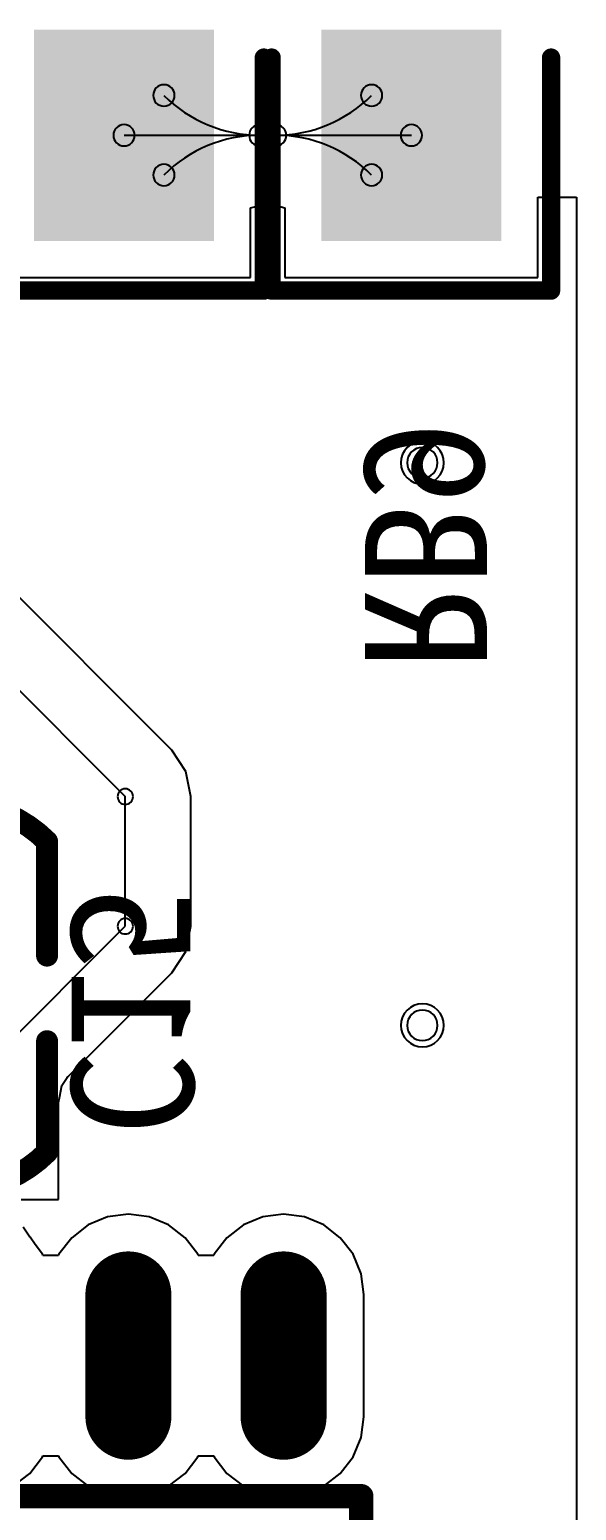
# Model space of a CAD drawing. Header units: inches. Extents: x 32166 to 34772, y 2386 to 4229.
# Drawn here: x 32931 to 32950.3, y 3162.5 to 3214.8 of the extents above; entities that cross this region are included whole.
import ezdxf

# ---------------------------------------------------------------- set-up
doc = ezdxf.new("R2010")
doc.units = ezdxf.units.IN
doc.header["$LTSCALE"] = 0.64311
doc.header["$MEASUREMENT"] = 0
for name, color, linetype in [('BOTTOMLAYER', 5, 'CONTINUOUS'), ('BOTTOMOVERLAY', 54, 'CONTINUOUS'), ('BOTTOMPASTE', 16, 'CONTINUOUS'), ('BOTTOMSOLDER', 6, 'CONTINUOUS'), ('MULTILAYER', 9, 'CONTINUOUS')]:
    doc.layers.add(name, color=color, linetype=linetype)
doc.styles.get("Standard").update_dxf_attribs({"font": 'txt', "width": 0.8})

msp = doc.modelspace()

# ---------------------------------------------------------------- linework, layer by layer
at = {"layer": 'BOTTOMLAYER'}
for p, q in [((32934.337, 3211.039), (32944.489, 3211.039)), ((32948.96, 3206.019), (32948.96, 3208.849)), ((32948.96, 3208.849), (32950.321, 3208.849)), ((32950.321, 3208.849), (32950.321, 3138.26)), ((32938.808, 3208.48), (32938.943, 3208.507)), ((32938.808, 3206.019), (32938.808, 3208.48)), ((32938.943, 3208.507), (32939.882, 3208.507)), ((32939.882, 3208.507), (32940.018, 3208.48)), ((32940.018, 3208.48), (32940.018, 3206.019)), ((32929.866, 3206.019), (32938.808, 3206.019)), ((32940.018, 3206.019), (32948.96, 3206.019)), ((32936.021, 3189.322), (32929.091, 3196.252)), ((32927.45, 3194.611), (32934.38, 3187.681)), ((32936.524, 3188.569), (32936.021, 3189.322)), ((32936.701, 3187.681), (32936.524, 3188.569)), ((32934.38, 3183.102), (32934.38, 3187.681)), ((32936.701, 3183.102), (32936.701, 3187.681)), ((32928.375, 3177.097), (32934.38, 3183.102)), ((32936.524, 3182.213), (32936.701, 3183.102)), ((32936.021, 3181.46), (32936.524, 3182.213)), ((32932.358, 3177.797), (32936.021, 3181.46)), ((32932.135, 3177.479), (32932.326, 3177.765)), ((32932.326, 3177.765), (32932.339, 3177.778)), ((32932.339, 3177.778), (32932.36, 3177.794)), ((32932.36, 3177.794), (32932.358, 3177.797)), ((32932.358, 3177.797), (32932.358, 3177.797)), ((32932.061, 3177.106), (32932.135, 3177.479)), ((32932.023, 3176.873), (32932.068, 3177.097)), ((32932.023, 3173.449), (32932.023, 3176.873)), ((32932.068, 3177.097), (32932.061, 3177.106)), ((32932.068, 3177.097), (32932.068, 3177.097)), ((32930.696, 3173.449), (32932.023, 3173.449)), ((32933.072, 3172.551), (32932.485, 3172.101)), ((32933.755, 3172.834), (32933.072, 3172.551)), ((32934.488, 3172.931), (32933.755, 3172.834)), ((32935.221, 3172.834), (32934.488, 3172.931)), ((32935.904, 3172.551), (32935.221, 3172.834)), ((32936.491, 3172.101), (32935.904, 3172.551)), ((32938.558, 3172.551), (32937.972, 3172.101)), ((32939.241, 3172.834), (32938.558, 3172.551)), ((32939.974, 3172.931), (32939.241, 3172.834)), ((32940.707, 3172.834), (32939.974, 3172.931)), ((32941.39, 3172.551), (32940.707, 3172.834)), ((32941.977, 3172.101), (32941.39, 3172.551)), ((32931.005, 3172.117), (32930.77, 3172.468)), ((32931.019, 3172.116), (32931.005, 3172.117)), ((32931.19, 3171.859), (32931.019, 3172.116)), ((32931.019, 3172.116), (32931.019, 3172.116)), ((32932.485, 3172.101), (32932.035, 3171.515)), ((32936.941, 3171.515), (32936.491, 3172.101)), ((32937.972, 3172.101), (32937.522, 3171.515)), ((32942.427, 3171.515), (32941.977, 3172.101)), ((32931.454, 3171.515), (32931.19, 3171.859)), ((32931.47, 3171.476), (32931.454, 3171.515)), ((32932.019, 3171.476), (32931.47, 3171.476)), ((32932.035, 3171.515), (32932.019, 3171.476)), ((32936.957, 3171.476), (32936.941, 3171.515)), ((32937.505, 3171.476), (32936.957, 3171.476)), ((32937.522, 3171.515), (32937.505, 3171.476)), ((32942.71, 3170.831), (32942.427, 3171.515)), ((32942.807, 3170.098), (32942.71, 3170.831)), ((32942.807, 3165.778), (32942.807, 3170.098)), ((32942.71, 3165.045), (32942.807, 3165.778)), ((32942.427, 3164.362), (32942.71, 3165.045)), ((32931.004, 3163.776), (32931.454, 3164.362)), ((32931.454, 3164.362), (32931.47, 3164.401)), ((32931.47, 3164.401), (32932.019, 3164.401)), ((32932.019, 3164.401), (32932.035, 3164.362)), ((32932.035, 3164.362), (32932.485, 3163.776)), ((32936.491, 3163.776), (32936.941, 3164.362)), ((32936.941, 3164.362), (32936.957, 3164.401)), ((32936.957, 3164.401), (32937.505, 3164.401)), ((32937.505, 3164.401), (32937.522, 3164.362)), ((32937.522, 3164.362), (32937.972, 3163.776)), ((32941.977, 3163.776), (32942.427, 3164.362)), ((32930.418, 3163.326), (32931.004, 3163.776)), ((32932.485, 3163.776), (32933.072, 3163.326)), ((32935.904, 3163.326), (32936.491, 3163.776)), ((32937.972, 3163.776), (32938.558, 3163.326)), ((32941.39, 3163.326), (32941.977, 3163.776)), ((32933.072, 3163.326), (32933.755, 3163.043)), ((32935.221, 3163.043), (32935.904, 3163.326)), ((32938.558, 3163.326), (32939.241, 3163.043)), ((32940.707, 3163.043), (32941.39, 3163.326)), ((32933.755, 3163.043), (32934.488, 3162.946)), ((32934.488, 3162.946), (32935.221, 3163.043)), ((32939.241, 3163.043), (32939.974, 3162.946)), ((32939.974, 3162.946), (32940.707, 3163.043))]:
    msp.add_line(p, q, dxfattribs=at)
at = {"layer": 'BOTTOMLAYER', "const_width": 2.16}
for points in [[(32934.488, 3170.098), (32934.488, 3165.778)], [(32939.974, 3170.098), (32939.974, 3165.778)]]:
    msp.add_lwpolyline(points, dxfattribs=at)
at = {"layer": 'BOTTOMLAYER', "const_width": 1.08}
for points in [[(32934.488, 3169.558, 1), (32934.488, 3170.638, 1)], [(32939.974, 3169.558, 1), (32939.974, 3170.638, 1)], [(32934.488, 3165.238, 1), (32934.488, 3166.318, 1)], [(32939.974, 3165.238, 1), (32939.974, 3166.318, 1)]]:
    msp.add_lwpolyline(points, format="xyb", close=True, dxfattribs=at)
at = {"layer": 'BOTTOMLAYER'}
for centre, radius, start, end in [((32935.742, 3212.444), 0.378, 0, 180), ((32935.742, 3212.444), 0.378, 0, 180), ((32943.084, 3212.444), 0.378, 0, 180), ((32943.084, 3212.444), 0.378, 0, 180), ((32935.742, 3212.444), 0.378, 180, 0), ((32935.742, 3212.444), 0.378, 180, 0), ((32939.134, 3215.837), 4.798, 225, 270), ((32939.134, 3215.837), 4.798, 225, 270), ((32939.691, 3215.837), 4.798, 270, 315), ((32939.691, 3215.837), 4.798, 270, 315), ((32943.084, 3212.444), 0.378, 180, 0), ((32943.084, 3212.444), 0.378, 180, 0), ((32934.337, 3211.039), 0.378, 0, 180), ((32939.134, 3211.039), 0.378, 0, 180), ((32939.134, 3211.039), 0.378, 0, 180), ((32939.134, 3211.039), 0.378, 0, 180), ((32939.134, 3211.039), 0.378, 0, 180), ((32939.691, 3211.039), 0.378, 0, 180), ((32939.691, 3211.039), 0.378, 0, 180), ((32939.691, 3211.039), 0.378, 0, 180), ((32939.691, 3211.039), 0.378, 0, 180), ((32944.489, 3211.039), 0.378, 0, 180), ((32934.337, 3211.039), 0.378, 180, 0), ((32939.134, 3206.242), 4.798, 90, 135), ((32939.134, 3206.242), 4.798, 90, 135), ((32939.134, 3211.039), 0.378, 180, 0), ((32939.134, 3211.039), 0.378, 180, 0), ((32939.134, 3211.039), 0.378, 180, 0), ((32939.134, 3211.039), 0.378, 180, 0), ((32939.691, 3211.039), 0.378, 180, 0), ((32939.691, 3211.039), 0.378, 180, 0), ((32939.691, 3211.039), 0.378, 180, 0), ((32939.691, 3211.039), 0.378, 180, 0), ((32939.691, 3206.242), 4.798, 45, 90), ((32939.691, 3206.242), 4.798, 45, 90), ((32944.489, 3211.039), 0.378, 180, 0), ((32935.742, 3209.634), 0.378, 0, 180), ((32935.742, 3209.634), 0.378, 0, 180), ((32935.742, 3209.634), 0.378, 180, 0), ((32935.742, 3209.634), 0.378, 180, 0), ((32943.084, 3209.634), 0.378, 0, 180), ((32943.084, 3209.634), 0.378, 0, 180), ((32943.084, 3209.634), 0.378, 180, 0), ((32943.084, 3209.634), 0.378, 180, 0), ((32944.877, 3199.474), 0.54, 0, 180), ((32944.877, 3199.474), 0.54, 180, 0), ((32934.38, 3187.681), 0.274, 0, 180), ((32934.38, 3187.681), 0.274, 0, 180), ((32934.38, 3187.681), 0.274, 180, 0), ((32934.38, 3187.681), 0.274, 180, 0), ((32934.38, 3183.102), 0.274, 0, 180), ((32934.38, 3183.102), 0.274, 0, 180), ((32934.38, 3183.102), 0.274, 180, 0), ((32934.38, 3183.102), 0.274, 180, 0), ((32944.877, 3179.602), 0.54, 0, 180), ((32944.877, 3179.602), 0.54, 180, 0)]:
    msp.add_arc(centre, radius, start, end, dxfattribs=at)
for points in [[(32937.08, 3207.747), (32937.08, 3214.331), (32931.593, 3207.747), (32931.593, 3214.331)], [(32947.232, 3207.747), (32947.232, 3214.331), (32941.746, 3207.747), (32941.746, 3214.331)]]:
    msp.add_solid(points, dxfattribs=at)
at = {"layer": 'BOTTOMOVERLAY'}
for points, const_width in [([(32939.274, 3205.553), (32939.274, 3213.782)], 0.648), ([(32939.551, 3205.553), (32939.551, 3213.782)], 0.648), ([(32949.426, 3205.553), (32949.426, 3213.782)], 0.648), ([(32929.399, 3205.553), (32939.274, 3205.553)], 0.648), ([(32939.551, 3205.553), (32949.426, 3205.553)], 0.648), ([(32931.615, 3182.065), (32931.615, 3186.094)], 0.778), ([(32931.615, 3175.121), (32931.615, 3179.041)], 0.778), ([(32898.826, 3162.97), (32942.718, 3162.97)], 0.864), ([(32942.718, 3157.43), (32942.718, 3162.97)], 0.864)]:
    msp.add_lwpolyline(points, dxfattribs=dict(at, const_width=const_width))
for points, const_width in [([(32939.274, 3213.62, 1), (32939.274, 3213.944, 1)], 0.324), ([(32939.551, 3213.62, 1), (32939.551, 3213.944, 1)], 0.324), ([(32949.426, 3213.62, 1), (32949.426, 3213.944, 1)], 0.324), ([(32939.274, 3205.391, 1), (32939.274, 3205.715, 1)], 0.324), ([(32939.274, 3205.391, 1), (32939.274, 3205.715, 1)], 0.324), ([(32939.551, 3205.391, 1), (32939.551, 3205.715, 1)], 0.324), ([(32939.551, 3205.391, 1), (32939.551, 3205.715, 1)], 0.324), ([(32949.426, 3205.391, 1), (32949.426, 3205.715, 1)], 0.324), ([(32949.426, 3205.391, 1), (32949.426, 3205.715, 1)], 0.324), ([(32931.809, 3186.094, 1), (32931.421, 3186.094, 1)], 0.389), ([(32931.809, 3186.094, 1), (32931.421, 3186.094, 1)], 0.389), ([(32931.809, 3182.065, 1), (32931.421, 3182.065, 1)], 0.389), ([(32931.809, 3179.041, 1), (32931.421, 3179.041, 1)], 0.389), ([(32931.809, 3175.121, 1), (32931.421, 3175.121, 1)], 0.389), ([(32931.809, 3175.121, 1), (32931.421, 3175.121, 1)], 0.389), ([(32942.718, 3162.754, 1), (32942.718, 3163.186, 1)], 0.432), ([(32942.718, 3162.754, 1), (32942.718, 3163.186, 1)], 0.432)]:
    msp.add_lwpolyline(points, format="xyb", close=True, dxfattribs=dict(at, const_width=const_width))
at = {"layer": 'BOTTOMOVERLAY', "const_width": 0.778}
for points in [[(32925.135, 3186.094, -0.414214), (32931.615, 3186.094)], [(32931.615, 3175.121, -0.414214), (32925.135, 3175.121)]]:
    msp.add_lwpolyline(points, format="xyb", dxfattribs=at)
at = {"layer": 'BOTTOMPASTE', "const_width": 2.16}
for points in [[(32934.488, 3170.098), (32934.488, 3165.778)], [(32939.974, 3170.098), (32939.974, 3165.778)]]:
    msp.add_lwpolyline(points, dxfattribs=at)
at = {"layer": 'BOTTOMPASTE', "const_width": 1.08}
for points in [[(32934.488, 3169.558, 1), (32934.488, 3170.638, 1)], [(32939.974, 3169.558, 1), (32939.974, 3170.638, 1)], [(32934.488, 3165.238, 1), (32934.488, 3166.318, 1)], [(32939.974, 3165.238, 1), (32939.974, 3166.318, 1)]]:
    msp.add_lwpolyline(points, format="xyb", close=True, dxfattribs=at)
at = {"layer": 'BOTTOMPASTE'}
for points in [[(32937.08, 3207.747), (32937.08, 3214.331), (32931.593, 3207.747), (32931.593, 3214.331)], [(32947.232, 3207.747), (32947.232, 3214.331), (32941.746, 3207.747), (32941.746, 3214.331)]]:
    msp.add_solid(points, dxfattribs=at)
at = {"layer": 'BOTTOMSOLDER', "const_width": 3.038}
for points in [[(32934.488, 3170.098), (32934.488, 3165.778)], [(32939.974, 3170.098), (32939.974, 3165.778)]]:
    msp.add_lwpolyline(points, dxfattribs=at)
at = {"layer": 'BOTTOMSOLDER', "const_width": 1.519}
for points in [[(32934.488, 3169.339, 1), (32934.488, 3170.858, 1)], [(32939.974, 3169.339, 1), (32939.974, 3170.858, 1)], [(32934.488, 3165.019, 1), (32934.488, 3166.538, 1)], [(32939.974, 3165.019, 1), (32939.974, 3166.538, 1)]]:
    msp.add_lwpolyline(points, format="xyb", close=True, dxfattribs=at)
at = {"layer": 'BOTTOMSOLDER'}
for centre, start, end in [((32944.877, 3199.474), 0, 180), ((32944.877, 3199.474), 180, 0), ((32944.877, 3179.602), 0, 180), ((32944.877, 3179.602), 180, 0)]:
    msp.add_arc(centre, 0.759, start, end, dxfattribs=at)
for points in [[(32937.519, 3207.308), (32937.519, 3214.77), (32931.155, 3207.308), (32931.155, 3214.77)], [(32947.671, 3207.308), (32947.671, 3214.77), (32941.307, 3207.308), (32941.307, 3214.77)]]:
    msp.add_solid(points, dxfattribs=at)
at = {"layer": 'MULTILAYER'}
for centre, start, end in [((32944.877, 3199.474), 0, 180), ((32944.877, 3199.474), 180, 0), ((32944.877, 3179.602), 0, 180), ((32944.877, 3179.602), 180, 0)]:
    msp.add_arc(centre, 0.54, start, end, dxfattribs=at)

# ---------------------------------------------------------------- texts
at = {"layer": 'BOTTOMOVERLAY', "text_generation_flag": 2}
for s, p in [('RB9', (32942.847, 3192.13)), ('C15', (32932.479, 3175.714))]:
    msp.add_text(s, height=4.32, rotation=270, dxfattribs=at).set_placement(p)

doc.saveas('drawing.dxf')
